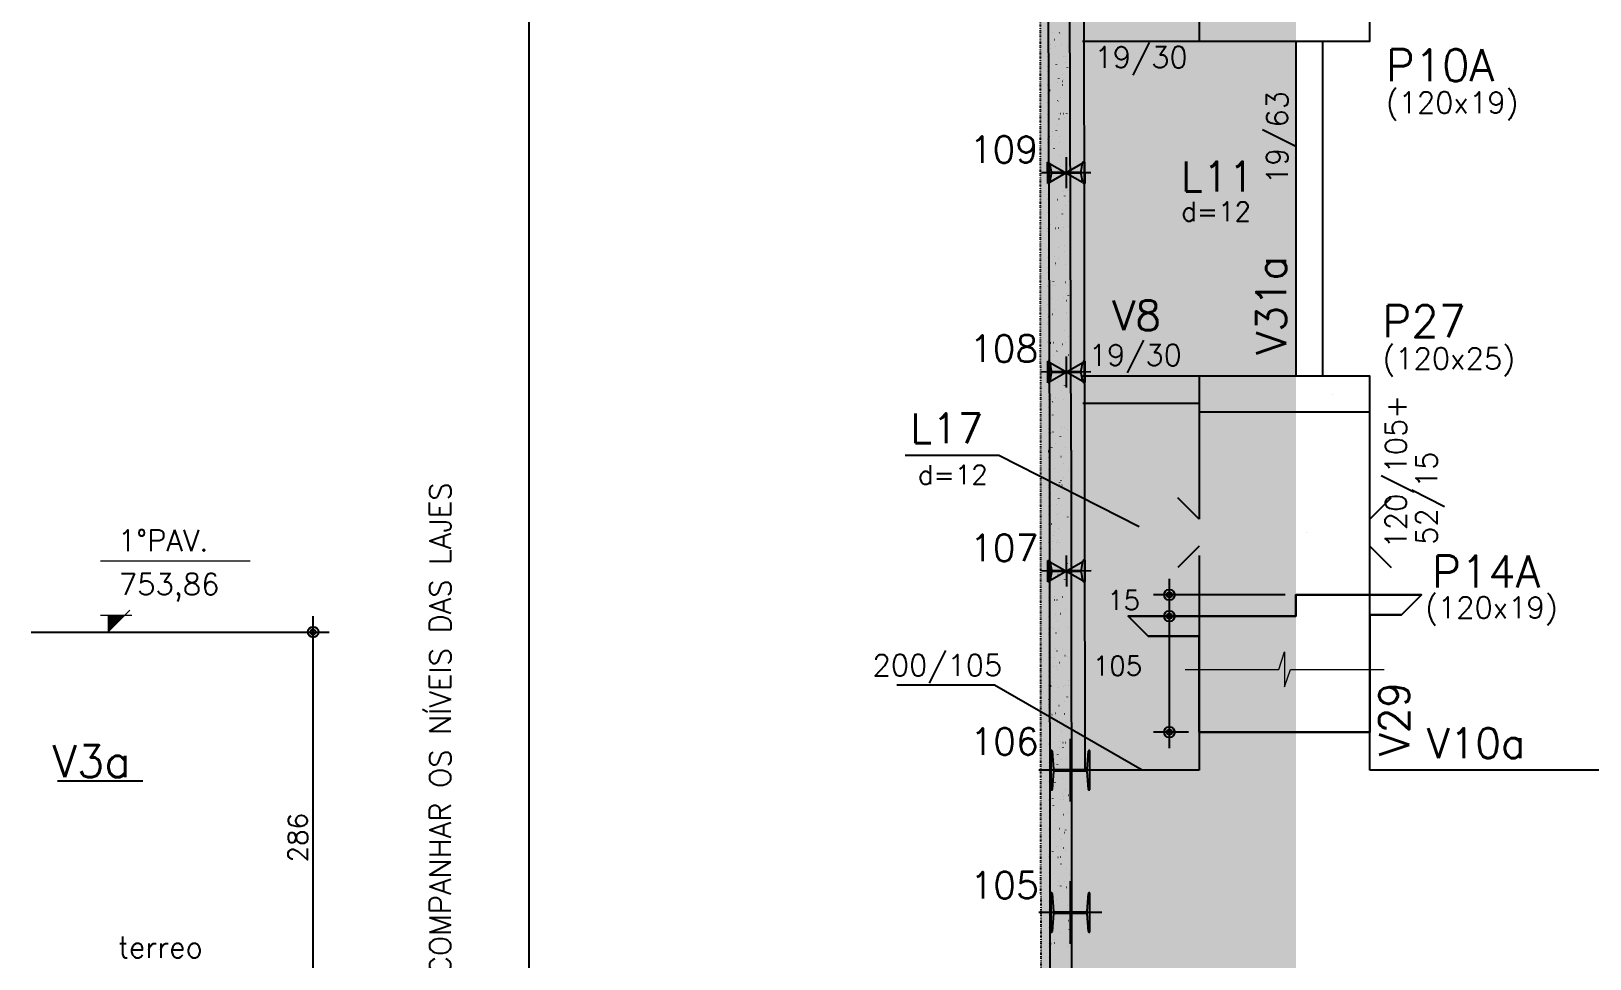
# Model space of a CAD drawing. Extents: x -40810 to 33675, y -2018 to 21213.
# Drawn here: x 13929 to 15026, y 2684 to 3336 of the extents above; entities that cross this region are included whole.
import ezdxf

# ---------------------------------------------------------------- set-up
doc = ezdxf.new("R2010")
doc.units = 0
doc.linetypes.add('ESTILO_TQS_0003', pattern=[1.5, 0.5, -0.4, 0.1, -0.5])
doc.layers.get('0').update_dxf_attribs({"color": 1, "lineweight": 9})
for name, color, linetype in [('1', 5, 'Continuous'), ('10', 7, 'Continuous'), ('11', 22, 'Continuous'), ('12', 3, 'Continuous'), ('13', 7, 'Continuous'), ('133', 176, 'Continuous'), ('18', 9, 'Continuous'), ('19', 5, 'Continuous'), ('24', 5, 'ESTILO_TQS_0003'), ('242', 3, 'Continuous'), ('26', 1, 'Continuous'), ('27', 10, 'Continuous'), ('3', 2, 'Continuous'), ('30', 15, 'Continuous'), ('4', 2, 'Continuous'), ('49', 20, 'Continuous'), ('51', 6, 'Continuous'), ('52', 21, 'Continuous'), ('6', 6, 'Continuous'), ('8', 5, 'Continuous'), ('9', 3, 'Continuous')]:
    doc.layers.add(name, color=color, linetype=linetype)
doc.styles.get("Standard").update_dxf_attribs({"font": 'romans.shx', "width": 0.8})

# ---------------------------------------------------------------- blocks, each defined once
blk = doc.blocks.new('_H9EFD498501-010')
for p, q in [((191.933988, 3798.90777), (191.943777, 3798.982128)), ((193.054194, 3793.670361), (193.099852, 3793.729862)), ((196.798077, 3798.549484), (196.843734, 3798.608985)), ((188.26198, 3787.812031), (188.26198, 3787.812031)), ((188.26198, 3787.812031), (188.26198, 3787.812031)), ((188.26198, 3787.812031), (188.26198, 3787.812031)), ((188.262607, 3787.425843), (188.262607, 3787.425843)), ((188.262607, 3787.425843), (188.262607, 3787.425843)), ((190.445989, 3787.605299), (190.455779, 3787.679657)), ((190.657196, 3790.546532), (190.702853, 3790.606034)), ((194.15219, 3789.117859), (194.225412, 3789.134092)), ((197.8133, 3789.929507), (197.886522, 3789.94574)), ((202.486587, 3789.023317), (202.496376, 3789.097675)), ((188.27213, 3781.559202), (188.27213, 3781.559202)), ((188.27213, 3781.559202), (188.27213, 3781.559202)), ((188.282897, 3774.92611), (188.282897, 3774.92611)), ((188.282897, 3774.92611), (188.282897, 3774.92611)), ((188.288912, 3771.220671), (188.288912, 3771.220671)), ((188.288912, 3771.220671), (188.288912, 3771.220671)), ((188.855201, 3775.522064), (188.864991, 3775.596423)), ((189.096729, 3781.595204), (189.171657, 3781.598476)), ((194.508076, 3776.306199), (194.581298, 3776.322432)), ((199.212092, 3782.036851), (199.287021, 3782.040122)), ((200.998588, 3777.720845), (201.008377, 3777.795204)), ((201.085307, 3782.118637), (201.160236, 3782.121909)), ((202.379109, 3774.197136), (202.424766, 3774.256637)), ((188.303814, 3762.04019), (188.303814, 3762.04019)), ((188.303814, 3762.04019), (188.303814, 3762.04019)), ((188.303814, 3762.04019), (188.303814, 3762.04019)), ((188.304762, 3761.456492), (188.304762, 3761.456492)), ((189.797491, 3761.521666), (189.87242, 3761.524937)), ((195.230074, 3763.575705), (195.303296, 3763.591938)), ((196.238228, 3766.194184), (196.283885, 3766.253686)), ((198.635226, 3769.318013), (198.680883, 3769.377514)), ((198.639068, 3761.907697), (198.713996, 3761.910969)), ((198.891184, 3764.387353), (198.964406, 3764.403586)), ((199.4078, 3765.637611), (199.417589, 3765.711969)), ((188.313835, 3755.866914), (188.313835, 3755.866914)), ((189.983204, 3758.042478), (190.028861, 3758.10198)), ((195.58596, 3750.764045), (195.659182, 3750.780278)), ((197.743591, 3752.996689), (197.753381, 3753.071047)), ((188.324731, 3749.154269), (188.324731, 3749.154269)), ((188.324731, 3749.154269), (188.324731, 3749.154269)), ((188.337393, 3741.353782), (188.337393, 3741.353782)), ((188.337393, 3741.353782), (188.337393, 3741.353782)), ((188.337393, 3741.353782), (188.337393, 3741.353782)), ((196.255592, 3741.694218), (196.265382, 3741.768576)), ((197.466615, 3741.752372), (197.541543, 3741.755644)), ((199.33983, 3741.834159), (199.414759, 3741.83743)), ((199.969068, 3738.845199), (200.04229, 3738.861432)), ((201.819259, 3741.841836), (201.864916, 3741.901338)), ((188.345648, 3736.268349), (188.345648, 3736.268349)), ((188.345648, 3736.268349), (188.345648, 3736.268349)), ((188.345648, 3736.268349), (188.345648, 3736.268349)), ((191.820353, 3728.811007), (191.86601, 3728.870509)), ((194.664804, 3729.610983), (194.674594, 3729.685342)), ((195.564235, 3733.690131), (195.609892, 3733.749632)), ((196.307958, 3738.03355), (196.38118, 3738.049783)), ((188.365062, 3724.307986), (188.365062, 3724.307986)), ((188.365062, 3724.307986), (188.365062, 3724.307986)), ((188.366565, 3723.382428), (188.366565, 3723.382428)), ((188.366565, 3723.382428), (188.366565, 3723.382428)), ((188.370024, 3721.251072), (188.370024, 3721.251072)), ((188.370024, 3721.251072), (188.370024, 3721.251072)), ((189.423354, 3725.687179), (189.469012, 3725.74668)), ((193.000596, 3716.970061), (193.010385, 3717.04442)), ((196.663844, 3725.221891), (196.737067, 3725.238124)), ((196.893591, 3721.623219), (196.968519, 3721.62649)), ((188.387482, 3710.496508), (188.387482, 3710.496508)), ((188.387482, 3710.496508), (188.387482, 3710.496508)), ((188.387482, 3710.496508), (188.387482, 3710.496508)), ((191.512597, 3705.66759), (191.522386, 3705.741948)), ((197.385842, 3712.491396), (197.459064, 3712.507629)), ((201.046952, 3713.303045), (201.120174, 3713.319278)), ((201.145267, 3709.337783), (201.190924, 3709.397284)), ((188.402656, 3701.148362), (188.402656, 3701.148362)), ((188.402656, 3701.148362), (188.402656, 3701.148362)), ((188.402656, 3701.148362), (188.402656, 3701.148362)), ((188.408398, 3697.610587), (188.408398, 3697.610587)), ((188.408398, 3697.610587), (188.408398, 3697.610587)), ((195.004386, 3701.334831), (195.050043, 3701.394332)), ((195.721138, 3701.467894), (195.796066, 3701.471165)), ((197.401384, 3704.458659), (197.447041, 3704.518161)), ((197.594353, 3701.54968), (197.669282, 3701.552952)), ((197.741729, 3699.679737), (197.814951, 3699.69597)), ((202.065196, 3695.783136), (202.074985, 3695.857495)), ((188.41629, 3692.749057), (188.41629, 3692.749057)), ((188.429315, 3684.724667), (188.429315, 3684.724667)), ((188.429315, 3684.724667), (188.429315, 3684.724667)), ((188.429315, 3684.724667), (188.429315, 3684.724667)), ((188.749362, 3693.183125), (188.795019, 3693.242627)), ((189.921809, 3693.584356), (189.931598, 3693.658714)), ((198.463726, 3686.949242), (198.536948, 3686.965475)), ((200.474408, 3683.699902), (200.484197, 3683.774261)), ((202.124836, 3687.760891), (202.198058, 3687.777123)), ((188.433287, 3682.277908), (188.433287, 3682.277908)), ((188.433287, 3682.277908), (188.433287, 3682.277908)), ((188.435287, 3681.045652), (188.435287, 3681.045652)), ((188.435287, 3681.045652), (188.435287, 3681.045652)), ((195.148114, 3681.33874), (195.223042, 3681.342012)), ((198.819613, 3674.137582), (198.892835, 3674.153815)), ((200.585417, 3676.982483), (200.631074, 3677.041984)), ((202.982415, 3680.106312), (203.028072, 3680.165813)), ((188.450232, 3671.838746), (188.450232, 3671.838746)), ((188.450232, 3671.838746), (188.450232, 3671.838746)), ((190.586511, 3663.951654), (190.632168, 3664.011156)), ((194.330393, 3668.830777), (194.37605, 3668.890279)), ((198.810199, 3671.05898), (198.819988, 3671.133339)), ((203.20272, 3662.218736), (203.25298, 3662.229879)), ((188.467517, 3661.190128), (188.467517, 3661.190128)), ((188.467517, 3661.190128), (188.467517, 3661.190128)), ((188.467517, 3661.190128), (188.467517, 3661.190128)), ((188.467919, 3660.942942), (188.467919, 3660.942942)), ((188.467919, 3660.942942), (188.467919, 3660.942942)), ((188.467919, 3660.942942), (188.467919, 3660.942942)), ((188.471149, 3658.952826), (188.471149, 3658.952826)), ((188.471149, 3658.952826), (188.471149, 3658.952826)), ((188.471149, 3658.952826), (188.471149, 3658.952826)), ((193.975661, 3661.183415), (194.050589, 3661.186687)), ((195.848876, 3661.265202), (195.923805, 3661.268473)), ((197.3222, 3659.756509), (197.33199, 3659.830867)), ((199.54161, 3661.407088), (199.614832, 3661.423321)), ((188.492066, 3646.066905), (188.492066, 3646.066905)), ((188.492066, 3646.066905), (188.492066, 3646.066905)), ((188.50055, 3640.840232), (188.50055, 3640.840232)), ((188.50055, 3640.840232), (188.50055, 3640.840232)), ((193.402637, 3641.054262), (193.477565, 3641.057533)), ((195.731412, 3647.673275), (195.741202, 3647.747633)), ((196.167542, 3639.599306), (196.213199, 3639.658808)), ((199.897497, 3648.595428), (199.970719, 3648.611661)), ((199.911425, 3644.478429), (199.957082, 3644.537931)), ((188.512983, 3633.180984), (188.512983, 3633.180984)), ((188.512983, 3633.180984), (188.512983, 3633.180984)), ((188.512983, 3633.180984), (188.512983, 3633.180984)), ((188.518745, 3629.6312), (188.518745, 3629.6312)), ((188.518745, 3629.6312), (188.518745, 3629.6312)), ((193.770544, 3636.475477), (193.816201, 3636.534979)), ((194.067203, 3635.032353), (194.076993, 3635.106711)), ((200.619494, 3635.864934), (200.692717, 3635.881167)), ((188.533181, 3620.737522), (188.533181, 3620.737522)), ((188.533181, 3620.737522), (188.533181, 3620.737522)), ((188.533181, 3620.737522), (188.533181, 3620.737522)), ((188.5339, 3620.295064), (188.5339, 3620.295064)), ((188.5339, 3620.295064), (188.5339, 3620.295064)), ((192.230184, 3620.898937), (192.305112, 3620.902208)), ((192.579205, 3623.729881), (192.588994, 3623.80424)), ((194.103399, 3620.980723), (194.178328, 3620.983994)), ((200.975381, 3623.053274), (201.048603, 3623.069507)), ((202.944976, 3621.366755), (203.019905, 3621.370026)), ((188.554816, 3607.409143), (188.554816, 3607.409143)), ((188.554816, 3607.409143), (188.554816, 3607.409143)), ((188.554816, 3607.409143), (188.554816, 3607.409143)), ((190.988417, 3611.646647), (190.998206, 3611.721005)), ((199.351575, 3612.123129), (199.397232, 3612.182631)), ((201.697379, 3610.322779), (201.770601, 3610.339012)), ((201.748573, 3615.246958), (201.79423, 3615.30646)), ((203.131804, 3613.845428), (203.141593, 3613.919786)), ((188.565813, 3600.634812), (188.565813, 3600.634812)), ((188.565813, 3600.634812), (188.565813, 3600.634812)), ((188.569972, 3598.072271), (188.569972, 3598.072271)), ((188.569972, 3598.072271), (188.569972, 3598.072271)), ((188.569972, 3598.072271), (188.569972, 3598.072271)), ((189.324208, 3599.005725), (189.333997, 3599.080083)), ((189.352669, 3599.092301), (189.398326, 3599.151802)), ((191.65716, 3600.769783), (191.732088, 3600.773055)), ((193.096551, 3603.971424), (193.142209, 3604.030925)), ((201.541016, 3601.762194), (201.550805, 3601.836552)), ((201.772523, 3601.211429), (201.847452, 3601.214701)), ((202.053265, 3597.51112), (202.126487, 3597.527353)), ((188.575733, 3594.523223), (188.575733, 3594.523223)), ((188.577662, 3593.335144), (188.577662, 3593.335144)), ((188.873269, 3594.589185), (188.946491, 3594.605418)), ((199.876807, 3589.121272), (199.886596, 3589.19563)), ((188.59665, 3581.637302), (188.59665, 3581.637302)), ((188.59665, 3581.637302), (188.59665, 3581.637302)), ((188.59665, 3581.637302), (188.59665, 3581.637302)), ((188.598444, 3580.532102), (188.598444, 3580.532102)), ((188.598444, 3580.532102), (188.598444, 3580.532102)), ((188.598444, 3580.532102), (188.598444, 3580.532102)), ((190.484707, 3580.614458), (190.559635, 3580.61773)), ((192.357922, 3580.696244), (192.432851, 3580.699516)), ((194.9337, 3574.739953), (194.979357, 3574.799454)), ((198.388808, 3577.8188), (198.398598, 3577.893158)), ((198.677583, 3579.619076), (198.72324, 3579.678577)), ((201.199499, 3581.082276), (201.274428, 3581.085547)), ((202.775263, 3584.780625), (202.848485, 3584.796858)), ((188.617567, 3568.751382), (188.617567, 3568.751382)), ((188.6212, 3566.513342), (188.6212, 3566.513342)), ((188.6212, 3566.513342), (188.6212, 3566.513342)), ((189.951153, 3569.047031), (190.024375, 3569.063264)), ((192.536702, 3571.616124), (192.582359, 3571.675626)), ((196.79802, 3565.735566), (196.80781, 3565.809924)), ((203.131149, 3571.968966), (203.204372, 3571.985199)), ((188.631075, 3560.429392), (188.631075, 3560.429392)), ((188.631075, 3560.429392), (188.631075, 3560.429392)), ((188.638484, 3555.865461), (188.638484, 3555.865461)), ((188.638484, 3555.865461), (188.638484, 3555.865461)), ((188.638484, 3555.865461), (188.638484, 3555.865461)), ((189.911683, 3560.485305), (189.986611, 3560.488576)), ((195.133811, 3553.094644), (195.143601, 3553.169002)), ((200.027046, 3560.926951), (200.101975, 3560.930222)), ((201.900261, 3561.008737), (201.97519, 3561.012009)), ((188.659401, 3542.979541), (188.659401, 3542.979541)), ((191.029037, 3543.504877), (191.10226, 3543.52111)), ((193.645813, 3541.792172), (193.655602, 3541.866531)), ((198.117733, 3547.263776), (198.16339, 3547.323278)), ((200.514731, 3550.387605), (200.560388, 3550.447106)), ((188.663707, 3540.326682), (188.663707, 3540.326682)), ((188.663707, 3540.326682), (188.663707, 3540.326682)), ((188.663707, 3540.326682), (188.663707, 3540.326682)), ((188.672427, 3534.954414), (188.672427, 3534.954414)), ((188.680318, 3530.09362), (188.680318, 3530.09362)), ((188.680318, 3530.09362), (188.680318, 3530.09362)), ((188.680318, 3530.09362), (188.680318, 3530.09362)), ((188.73923, 3540.32998), (188.814158, 3540.333251)), ((190.612445, 3540.411766), (190.687374, 3540.415037)), ((191.862709, 3539.11207), (191.908367, 3539.171572)), ((199.454022, 3540.797798), (199.528951, 3540.801069)), ((188.696338, 3520.223972), (188.696338, 3520.223972)), ((188.696338, 3520.223972), (188.696338, 3520.223972)), ((188.696338, 3520.223972), (188.696338, 3520.223972)), ((192.055025, 3529.708938), (192.064814, 3529.783297)), ((198.281569, 3520.642472), (198.356498, 3520.645744)), ((200.154784, 3520.724259), (200.229713, 3520.72753)), ((202.607624, 3519.824485), (202.617413, 3519.898843)), ((188.701234, 3517.2077), (188.701234, 3517.2077)), ((190.390816, 3517.068016), (190.400605, 3517.142375)), ((192.106922, 3517.962722), (192.180144, 3517.978955)), ((193.699858, 3509.880599), (193.745515, 3509.940101)), ((197.443741, 3514.759723), (197.489398, 3514.819224)), ((188.722037, 3504.392381), (188.722037, 3504.392381)), ((188.722037, 3504.392381), (188.722037, 3504.392381)), ((188.722037, 3504.392381), (188.722037, 3504.392381)), ((188.722151, 3504.321779), (188.722151, 3504.321779)), ((188.722151, 3504.321779), (188.722151, 3504.321779)), ((188.723655, 3503.395485), (188.723655, 3503.395485)), ((188.723655, 3503.395485), (188.723655, 3503.395485)), ((188.72897, 3500.121262), (188.72897, 3500.121262)), ((188.801698, 3504.339414), (188.87492, 3504.355647)), ((188.866968, 3500.127287), (188.941897, 3500.130559)), ((188.902817, 3505.765545), (188.912607, 3505.839903)), ((191.30286, 3506.756771), (191.348517, 3506.816272)), ((197.708545, 3500.513319), (197.783473, 3500.51659)), ((200.943415, 3507.183563), (200.953204, 3507.257921)), ((188.743068, 3491.435859), (188.743068, 3491.435859)), ((188.743068, 3491.435859), (188.743068, 3491.435859)), ((188.743068, 3491.435859), (188.743068, 3491.435859)), ((189.523696, 3491.60892), (189.596918, 3491.625153)), ((193.184806, 3492.420568), (193.258028, 3492.436801)), ((199.455416, 3495.881091), (199.465206, 3495.95545)), ((203.024772, 3490.407375), (203.070429, 3490.466876)), ((188.761601, 3480.018552), (188.761601, 3480.018552)), ((188.761601, 3480.018552), (188.761601, 3480.018552)), ((188.761601, 3480.018552), (188.761601, 3480.018552)), ((188.763985, 3478.549938), (188.763985, 3478.549938)), ((188.763985, 3478.549938), (188.763985, 3478.549938)), ((189.879582, 3478.79726), (189.952804, 3478.813493)), ((196.536092, 3480.357994), (196.61102, 3480.361265)), ((196.883891, 3482.404423), (196.929548, 3482.463924)), ((197.864628, 3483.797857), (197.874418, 3483.872215)), ((198.409307, 3480.43978), (198.484236, 3480.443052)), ((199.280889, 3485.528252), (199.326546, 3485.587753)), ((188.774882, 3471.836557), (188.774882, 3471.836557)), ((188.784902, 3465.664018), (188.784902, 3465.664018)), ((188.784902, 3465.664018), (188.784902, 3465.664018)), ((188.784902, 3465.664018), (188.784902, 3465.664018)), ((190.60158, 3466.066765), (190.674802, 3466.082998)), ((190.628868, 3474.252717), (190.674525, 3474.312219)), ((194.26269, 3466.878414), (194.335912, 3466.894647)), ((196.200419, 3471.156935), (196.210209, 3471.231294)), ((188.794232, 3459.915842), (188.794232, 3459.915842)), ((188.794232, 3459.915842), (188.794232, 3459.915842)), ((190.957466, 3453.255106), (191.030689, 3453.271339)), ((194.712421, 3459.854464), (194.72221, 3459.928822)), ((195.963068, 3460.22884), (196.037996, 3460.232112)), ((202.464923, 3458.052075), (202.51058, 3458.111576)), ((188.805819, 3452.778097), (188.805819, 3452.778097)), ((188.805819, 3452.778097), (188.805819, 3452.778097)), ((192.466016, 3445.021246), (192.511673, 3445.080748)), ((193.121633, 3447.771229), (193.131422, 3447.845588)), ((196.209899, 3449.900369), (196.255556, 3449.959871)), ((188.82611, 3440.277628), (188.82611, 3440.277628)), ((188.82611, 3440.277628), (188.82611, 3440.277628)), ((188.826736, 3439.892177), (188.826736, 3439.892177)), ((188.826736, 3439.892177), (188.826736, 3439.892177)), ((188.826736, 3439.892177), (188.826736, 3439.892177)), ((188.826864, 3439.813132), (188.826864, 3439.813132)), ((188.826864, 3439.813132), (188.826864, 3439.813132)), ((188.826864, 3439.813132), (188.826864, 3439.813132)), ((190.069018, 3441.897417), (190.114675, 3441.956919)), ((191.457424, 3435.130308), (191.467213, 3435.204666)), ((191.679464, 3440.524611), (191.752686, 3440.540844)), ((194.790615, 3440.073515), (194.865543, 3440.076787)), ((195.340574, 3441.33626), (195.413796, 3441.352493)), ((196.66383, 3440.155302), (196.738759, 3440.158573)), ((188.847652, 3427.006256), (188.847652, 3427.006256)), ((188.847652, 3427.006256), (188.847652, 3427.006256)), ((189.969425, 3423.827836), (189.979214, 3423.902194)), ((192.035351, 3427.712952), (192.108573, 3427.729185)), ((198.047047, 3420.668898), (198.092705, 3420.7284)), ((201.79093, 3425.548021), (201.836587, 3425.607523)), ((202.010022, 3425.245854), (202.019812, 3425.320212)), ((188.859495, 3419.710422), (188.859495, 3419.710422)), ((188.859495, 3419.710422), (188.859495, 3419.710422)), ((188.866412, 3415.449617), (188.866412, 3415.449617)), ((188.866412, 3415.449617), (188.866412, 3415.449617)), ((188.866412, 3415.449617), (188.866412, 3415.449617)), ((188.868569, 3414.120335), (188.868569, 3414.120335)), ((188.868569, 3414.120335), (188.868569, 3414.120335)), ((188.868569, 3414.120335), (188.868569, 3414.120335)), ((189.395026, 3409.393364), (189.440683, 3409.452865)), ((192.757348, 3414.982457), (192.83057, 3414.99869)), ((194.217591, 3419.944362), (194.292519, 3419.947633)), ((195.650049, 3417.545069), (195.695706, 3417.604571)), ((196.418458, 3415.794106), (196.49168, 3415.810338)), ((200.522024, 3413.943383), (200.531813, 3414.017741)), ((188.877337, 3408.718699), (188.877337, 3408.718699)), ((188.889486, 3401.234415), (188.889486, 3401.234415)), ((188.889486, 3401.234415), (188.889486, 3401.234415)), ((188.892127, 3399.607712), (188.892127, 3399.607712)), ((188.892127, 3399.607712), (188.892127, 3399.607712)), ((188.892127, 3399.607712), (188.892127, 3399.607712)), ((193.045138, 3399.789037), (193.120066, 3399.792308)), ((193.113235, 3402.170797), (193.186457, 3402.18703)), ((194.918353, 3399.870823), (194.993282, 3399.874095)), ((198.931236, 3401.860148), (198.941025, 3401.934507)), ((188.910403, 3388.348494), (188.910403, 3388.348494)), ((188.910403, 3388.348494), (188.910403, 3388.348494)), ((188.910403, 3388.348494), (188.910403, 3388.348494)), ((193.835232, 3389.440303), (193.908454, 3389.456536)), ((197.267027, 3389.219226), (197.276816, 3389.293585)), ((197.496342, 3390.251951), (197.569565, 3390.268184)), ((201.231081, 3393.192721), (201.276738, 3393.252223)), ((188.924758, 3379.505002), (188.924758, 3379.505002)), ((188.924758, 3379.505002), (188.924758, 3379.505002)), ((188.928565, 3377.159771), (188.928565, 3377.159771)), ((188.928565, 3377.159771), (188.928565, 3377.159771)), ((188.928565, 3377.159771), (188.928565, 3377.159771)), ((191.232174, 3380.161893), (191.277831, 3380.221394)), ((192.472114, 3379.659883), (192.547042, 3379.663155)), ((194.191119, 3376.628643), (194.264341, 3376.644876)), ((194.976057, 3385.041016), (195.021714, 3385.100517)), ((195.779028, 3377.916755), (195.788818, 3377.991113)), ((202.587477, 3380.10153), (202.662406, 3380.104801)), ((188.93132, 3375.462574), (188.93132, 3375.462574)), ((188.93132, 3375.462574), (188.93132, 3375.462574)), ((194.18824, 3365.833521), (194.19803, 3365.907879)), ((188.952237, 3362.576653), (188.952237, 3362.576653)), ((188.952237, 3362.576653), (188.952237, 3362.576653)), ((188.952237, 3362.576653), (188.952237, 3362.576653)), ((188.957389, 3359.402293), (188.957389, 3359.402293)), ((188.957389, 3359.402293), (188.957389, 3359.402293)), ((188.957389, 3359.402293), (188.957389, 3359.402293)), ((191.299661, 3359.504558), (191.374589, 3359.50783)), ((193.172876, 3359.586345), (193.247805, 3359.589616)), ((194.913116, 3363.898149), (194.986339, 3363.914382)), ((196.813205, 3355.809545), (196.858863, 3355.869046)), ((198.574226, 3364.709797), (198.647449, 3364.72603)), ((200.557088, 3360.688668), (200.602745, 3360.748169)), ((202.014453, 3359.972376), (202.089382, 3359.975648)), ((188.973154, 3349.690733), (188.973154, 3349.690733)), ((188.973154, 3349.690733), (188.973154, 3349.690733)), ((188.979792, 3345.600842), (188.979792, 3345.600842)), ((188.979792, 3345.600842), (188.979792, 3345.600842)), ((192.524031, 3353.192599), (192.533821, 3353.266957)), ((194.416207, 3352.685716), (194.461864, 3352.745218)), ((195.269003, 3351.086489), (195.342225, 3351.102722)), ((188.990021, 3339.299583), (188.990021, 3339.299583)), ((188.990021, 3339.299583), (188.990021, 3339.299583)), ((188.99407, 3336.804812), (188.99407, 3336.804812)), ((188.99407, 3336.804812), (188.99407, 3336.804812)), ((188.99407, 3336.804812), (188.99407, 3336.804812)), ((190.726637, 3339.375405), (190.801565, 3339.378676)), ((191.036033, 3341.890127), (191.045822, 3341.964486)), ((195.991001, 3338.355994), (196.064223, 3338.372227)), ((199.652111, 3339.167643), (199.725333, 3339.183876)), ((200.842, 3339.817051), (200.916929, 3339.820323)), ((202.715215, 3339.898837), (202.790144, 3339.902109)), ((203.07663, 3343.308145), (203.08642, 3343.382504)), ((189.010786, 3326.506853), (189.010786, 3326.506853)), ((189.010786, 3326.506853), (189.010786, 3326.506853)), ((189.014987, 3323.918892), (189.014987, 3323.918892)), ((189.014987, 3323.918892), (189.014987, 3323.918892)), ((189.445245, 3329.806893), (189.455034, 3329.881251)), ((196.346887, 3325.544335), (196.420109, 3325.560568)), ((199.997239, 3328.333368), (200.042896, 3328.39287)), ((201.588632, 3332.005674), (201.598421, 3332.080032)), ((202.394237, 3331.457197), (202.439894, 3331.516698)), ((189.022652, 3319.196873), (189.022652, 3319.196873)), ((189.022652, 3319.196873), (189.022652, 3319.196873)), ((189.022652, 3319.196873), (189.022652, 3319.196873)), ((189.03102, 3314.041914), (189.03102, 3314.041914)), ((189.03102, 3314.041914), (189.03102, 3314.041914)), ((189.03102, 3314.041914), (189.03102, 3314.041914)), ((189.035904, 3311.032971), (189.035904, 3311.032971)), ((189.035904, 3311.032971), (189.035904, 3311.032971)), ((189.035904, 3311.032971), (189.035904, 3311.032971)), ((189.554184, 3319.22008), (189.629112, 3319.223351)), ((189.998332, 3315.302539), (190.043989, 3315.362041)), ((191.427399, 3319.301866), (191.502328, 3319.305138)), ((193.742215, 3320.181663), (193.787872, 3320.241164)), ((197.068885, 3312.81384), (197.142107, 3312.830073)), ((199.997844, 3319.92244), (200.007633, 3319.996798)), ((200.268976, 3319.687898), (200.343905, 3319.691169)), ((200.729995, 3313.625489), (200.803217, 3313.641722)), ((197.424771, 3300.002181), (197.497994, 3300.018414)), ((198.333635, 3307.281518), (198.343424, 3307.355876)), ((189.055284, 3299.094163), (189.056088, 3299.094198)), ((189.055284, 3299.094163), (189.055284, 3299.094163)), ((189.055284, 3299.094163), (189.055284, 3299.094163)), ((189.056821, 3298.147051), (189.056821, 3298.147051)), ((189.056821, 3298.147051), (189.056821, 3298.147051)), ((195.579364, 3290.950191), (195.625021, 3291.009693)), ((196.845636, 3295.979046), (196.855426, 3296.053405)), ((199.096523, 3299.532573), (199.171452, 3299.535844)), ((199.323246, 3295.829315), (199.368903, 3295.888816)), ((200.969738, 3299.614359), (201.044667, 3299.61763)), ((189.077738, 3285.26113), (189.077738, 3285.26113)), ((189.077738, 3285.26113), (189.077738, 3285.26113)), ((189.077738, 3285.26113), (189.077738, 3285.26113)), ((189.082247, 3282.482985), (189.082247, 3282.482985)), ((189.082247, 3282.482985), (189.082247, 3282.482985)), ((189.087915, 3278.991453), (189.087915, 3278.991453)), ((189.681922, 3279.017388), (189.756851, 3279.020659)), ((193.182365, 3287.826363), (193.228023, 3287.885864)), ((195.254848, 3283.895812), (195.264638, 3283.97017)), ((198.146769, 3287.271686), (198.219991, 3287.287919)), ((198.523499, 3279.403419), (198.598427, 3279.406691)), ((201.807879, 3288.083334), (201.881101, 3288.099567)), ((189.098655, 3272.37521), (189.098655, 3272.37521)), ((189.098655, 3272.37521), (189.098655, 3272.37521)), ((193.590639, 3271.25489), (193.600429, 3271.329248)), ((198.502655, 3274.460026), (198.575878, 3274.476259)), ((189.119572, 3259.489289), (189.119572, 3259.489289)), ((189.119572, 3259.489289), (189.119572, 3259.489289)), ((189.119572, 3259.489289), (189.119572, 3259.489289)), ((189.120546, 3258.888743), (189.120546, 3258.888743)), ((189.120546, 3258.888743), (189.120546, 3258.888743)), ((189.120546, 3258.888743), (189.120546, 3258.888743)), ((192.102641, 3259.952419), (192.11243, 3260.026777)), ((197.351046, 3259.248094), (197.425975, 3259.251366)), ((198.763397, 3263.474015), (198.809054, 3263.533516)), ((199.224261, 3259.32988), (199.29919, 3259.333152)), ((199.224653, 3261.729532), (199.297875, 3261.745765)), ((201.160395, 3266.597844), (201.206052, 3266.657345)), ((202.885763, 3262.54118), (202.958985, 3262.557413)), ((189.133475, 3250.924056), (189.133475, 3250.924056)), ((189.140488, 3246.603369), (189.140488, 3246.603369)), ((189.140488, 3246.603369), (189.140488, 3246.603369)), ((190.511853, 3247.869184), (190.521642, 3247.943543)), ((192.508373, 3255.322309), (192.55403, 3255.381811)), ((199.58054, 3248.917872), (199.653762, 3248.934105)), ((202.65524, 3250.067965), (202.665029, 3250.142324)), ((189.153178, 3238.786033), (189.153178, 3238.786033)), ((189.153178, 3238.786033), (189.153178, 3238.786033)), ((189.155161, 3237.56409), (189.155161, 3237.56409)), ((189.155161, 3237.56409), (189.155161, 3237.56409)), ((196.778022, 3239.118941), (196.85295, 3239.122212)), ((200.302537, 3236.187377), (200.375759, 3236.20361)), ((201.064452, 3237.984731), (201.074241, 3238.059089)), ((189.161405, 3233.717448), (189.161405, 3233.717448)), ((189.161405, 3233.717448), (189.161405, 3233.717448)), ((189.161405, 3233.717448), (189.161405, 3233.717448)), ((194.345522, 3226.090838), (194.391179, 3226.15034)), ((198.089404, 3230.969961), (198.135062, 3231.029463)), ((199.400243, 3225.343809), (199.410032, 3225.418167)), ((200.658424, 3223.375718), (200.731646, 3223.391951)), ((189.182322, 3220.831527), (189.182322, 3220.831527)), ((189.182322, 3220.831527), (189.182322, 3220.831527)), ((189.184702, 3219.365128), (189.184702, 3219.365128)), ((189.184702, 3219.365128), (189.184702, 3219.365128)), ((189.185809, 3218.683323), (189.185809, 3218.683323)), ((189.185809, 3218.683323), (189.185809, 3218.683323)), ((189.185809, 3218.683323), (189.185809, 3218.683323)), ((191.948523, 3222.967009), (191.994181, 3223.026511)), ((195.605569, 3218.963616), (195.680497, 3218.966887)), ((197.478784, 3219.045402), (197.553713, 3219.048673)), ((197.912244, 3214.041338), (197.922034, 3214.115696)), ((189.203239, 3207.945607), (189.203239, 3207.945607)), ((189.203239, 3207.945607), (189.203239, 3207.945607)), ((189.203239, 3207.945607), (189.203239, 3207.945607)), ((196.321456, 3201.958103), (196.331246, 3202.032462)), ((199.926553, 3201.73849), (199.97221, 3201.797992)), ((201.380421, 3210.645223), (201.453644, 3210.661456)), ((203.670436, 3206.617613), (203.716093, 3206.677115)), ((189.218441, 3198.580613), (189.218441, 3198.580613)), ((189.218441, 3198.580613), (189.218441, 3198.580613)), ((189.224156, 3195.059686), (189.224156, 3195.059686)), ((189.224156, 3195.059686), (189.224156, 3195.059686)), ((191.274531, 3190.462956), (191.320188, 3190.522457)), ((195.032545, 3198.834462), (195.107473, 3198.837734)), ((197.529555, 3198.614661), (197.575212, 3198.674163)), ((201.736308, 3197.833564), (201.80953, 3197.849797)), ((189.23593, 3187.806199), (189.23593, 3187.806199)), ((189.245073, 3182.173766), (189.245073, 3182.173766)), ((189.245073, 3182.173766), (189.245073, 3182.173766)), ((189.245073, 3182.173766), (189.245073, 3182.173766)), ((194.657247, 3189.317181), (194.667037, 3189.39154)), ((202.458306, 3185.103069), (202.531528, 3185.119302)), ((189.251072, 3178.477903), (189.251072, 3178.477903)), ((189.251072, 3178.477903), (189.251072, 3178.477903)), ((189.251072, 3178.477903), (189.251072, 3178.477903)), ((189.26599, 3169.287845), (189.26599, 3169.287845)), ((189.634196, 3169.369475), (189.707418, 3169.385708)), ((193.169249, 3178.01471), (193.179038, 3178.089068)), ((193.860092, 3178.679137), (193.93502, 3178.682408)), ((195.733307, 3178.760923), (195.808236, 3178.764195)), ((202.814192, 3172.29141), (202.887414, 3172.307643)), ((203.110586, 3174.262313), (203.156243, 3174.321815)), ((189.283703, 3158.375193), (189.283703, 3158.375193)), ((189.283703, 3158.375193), (189.283703, 3158.375193)), ((190.714682, 3158.107656), (190.760339, 3158.167158)), ((191.578461, 3165.931476), (191.58825, 3166.005834)), ((193.11168, 3161.231485), (193.157337, 3161.290986)), ((193.287068, 3158.549984), (193.361996, 3158.553255)), ((196.855562, 3166.110608), (196.90122, 3166.170109)), ((203.402431, 3158.99163), (203.47736, 3158.994901)), ((203.53619, 3159.560915), (203.609412, 3159.577148)), ((203.721847, 3168.130257), (203.731637, 3168.204615)), ((189.286906, 3156.401925), (189.286906, 3156.401925)), ((189.286906, 3156.401925), (189.286906, 3156.401925)), ((189.286906, 3156.401925), (189.286906, 3156.401925)), ((189.287157, 3156.24727), (189.287157, 3156.24727)), ((189.287157, 3156.24727), (189.287157, 3156.24727)), ((189.299536, 3148.621326), (189.299536, 3148.621326)), ((189.914252, 3153.290554), (189.924041, 3153.364912)), ((202.13106, 3156.047022), (202.140849, 3156.121381))]:
    blk.add_line(p, q)

msp = doc.modelspace()

# ---------------------------------------------------------------- linework, layer by layer
for p, q in [((13978.212, 2963.346), (14083.323, 2963.346)), ((13983.212, 2913.346), (13998.651, 2928.785)), ((13978.212, 2925.346), (14000.212, 2925.346))]:
    msp.add_line(p, q)
msp.add_lwpolyline([(14740.927, 2887.143), (14806.831, 2887.143), (14810.927, 2899.432), (14810.927, 2874.854), (14815.024, 2887.143), (14880.927, 2887.143)])
at = {"layer": '1'}
for p, q in [((14670.7, 2816.191), (14668.94, 4048.327)), ((14750.927, 2816.191), (14670.7, 2816.191))]:
    msp.add_line(p, q, dxfattribs=at)
for points in [[(14668.765, 3328.691), (14750.927, 3328.691)], [(14818.927, 3328.691), (14818.927, 3093.191)], [(14837.927, 3093.191), (14837.927, 3328.691)], [(14750.927, 3093.191), (14669.128, 3093.191)], [(14669.149, 3074.191), (14750.927, 3074.191)], [(14750.927, 3068.191), (14750.927, 2992.691)], [(14870.927, 2976.691), (14870.927, 3068.191)], [(14870.927, 2816.191), (14870.927, 2976.691)], [(14750.927, 2967.191), (14750.927, 2816.191)], [(15384.927, 2816.191), (14870.927, 2816.191)]]:
    msp.add_lwpolyline(points, dxfattribs=at)
at = {"layer": '133'}
for points in [[(14672.427, -31.083), (14818.927, 4079.277), (14637.963, 4079.277)], [(14672.427, -31.083), (14637.963, 4079.277), (14642.366, -43.493)], [(14672.427, -31.083), (14818.927, -79.39), (14818.927, 4079.277)]]:
    msp.add_solid(points, dxfattribs=at)
at = {"layer": '18'}
for p, q in [((14818.927, 2924.537), (14818.927, 2939.537)), ((14818.927, 2939.537), (14907.239, 2939.537)), ((14700.938, 2924.537), (14818.927, 2924.537)), ((14893.239, 2925.537), (14870.927, 2925.537)), ((14870.927, 2925.537), (14870.927, 2842.958)), ((14750.927, 2910.537), (14714.938, 2910.537)), ((14750.927, 2842.958), (14750.927, 2910.537)), ((14870.927, 2842.958), (14750.927, 2842.958))]:
    msp.add_line(p, q, dxfattribs=at)
at = {"layer": '24'}
msp.add_line((14641.369, -43.489), (14639.06, 3617.193), dxfattribs=at)
at = {"layer": '242'}
for p, q in [((14844.427, 3080.691), (14844.427, 3080.691)), ((14826.427, 2983.191), (14826.427, 2983.191))]:
    msp.add_line(p, q, dxfattribs=at)
at = {"layer": '26', "color": 3, "linetype": 'Continuous'}
for p, q in [((14279.465, 3624.441), (14279.465, 294.941)), ((14729.93, 2913.287), (14729.93, 2950.787)), ((14811.427, 2939.537), (14718.68, 2939.537)), ((14818.927, 2939.537), (14818.927, 2939.537)), ((14729.93, 2831.708), (14729.93, 2935.787)), ((14127.657, 2616.096), (14127.657, 2924.596)), ((14811.427, 2924.537), (14718.68, 2924.537)), ((14743.427, 2924.537), (14718.68, 2924.537)), ((14750.927, 2924.537), (14750.927, 2924.537)), ((14818.927, 2924.537), (14818.927, 2924.537)), ((13929.364, 2913.346), (14138.907, 2913.346)), ((14743.427, 2842.958), (14718.68, 2842.958)), ((14750.927, 2842.958), (14750.927, 2842.958))]:
    msp.add_line(p, q, dxfattribs=at)
at = {"layer": '26'}
for p, q in [((14609.939, 3037.53), (14544.169, 3037.53)), ((14708.593, 2987.284), (14609.939, 3037.53)), ((14606.868, 2875.957), (14538.239, 2875.957)), ((14710.814, 2816.191), (14606.868, 2875.957)), ((13947.964, 2808.766), (14007.872, 2808.766))]:
    msp.add_line(p, q, dxfattribs=at)
at = {"layer": '26', "color": 3, "linetype": 'Continuous'}
for centre, radius in [((14729.93, 2939.537), 3.746), ((14729.93, 2939.537), 1.867), ((14729.93, 2924.537), 3.746), ((14729.93, 2924.537), 3.746), ((14127.657, 2913.346), 3.746), ((14729.93, 2924.537), 1.867), ((14729.93, 2924.537), 1.867), ((14127.657, 2913.346), 1.867), ((14729.93, 2842.958), 3.746), ((14729.93, 2842.958), 1.867)]:
    msp.add_circle(centre, radius, dxfattribs=at)
at = {"layer": '27'}
msp.add_solid([(13983.212, 2913.346), (13995.212, 2925.346), (13983.212, 2925.346)], dxfattribs=at)
at = {"layer": '3'}
msp.add_lwpolyline([(14750.927, 3328.691), (14870.927, 3328.691), (14870.927, 3347.691), (14750.927, 3347.691), (14750.927, 3328.691)], dxfattribs=at)
at = {"layer": '30'}
msp.add_lwpolyline([(14893.239, 2925.537), (14907.239, 2939.537), (14818.927, 2939.537), (14818.927, 2924.537), (14700.938, 2924.537), (14714.938, 2910.537), (14750.927, 2910.537), (14750.927, 2842.958), (14870.927, 2842.958), (14870.927, 2925.537), (14893.239, 2925.537), (14893.239, 2925.537)], dxfattribs=at)
at = {"layer": '4'}
msp.add_lwpolyline([(14750.927, 3068.191), (14870.927, 3068.191), (14870.927, 3093.191), (14750.927, 3093.191), (14750.927, 3068.191)], dxfattribs=at)
at = {"layer": '49'}
for p, q in [((14645.844, 3041.124), (14642.963, 4079.277)), ((14660.844, 3041.165), (14658.005, 4064.277)), ((14647.365, -41.413), (14645.845, 3041.112)), ((14660.845, 3041.12), (14661.667, 1374.211))]:
    msp.add_line(p, q, dxfattribs=at)
at = {"layer": '51'}
for p, q in [((14657.251, 3247.158), (14657.349, 3225.341)), ((14674.649, 3236.328), (14639.952, 3236.172)), ((14644.267, 3243.691), (14645.021, 3243.694)), ((14644.334, 3228.691), (14644.267, 3243.691)), ((14645.631, 3243.214), (14646.724, 3237.078)), ((14646.731, 3235.326), (14645.695, 3229.18)), ((14645.698, 3242.841), (14668.902, 3229.658)), ((14645.758, 3229.554), (14668.843, 3242.945)), ((14647.333, 3236.598), (14667.262, 3236.688)), ((14667.266, 3235.901), (14647.338, 3235.811)), ((14667.869, 3237.174), (14668.906, 3243.319)), ((14668.969, 3229.285), (14667.877, 3235.421)), ((14669.512, 3243.805), (14670.266, 3243.808)), ((14670.266, 3243.808), (14670.334, 3228.808)), ((14645.088, 3228.695), (14644.334, 3228.691)), ((14670.334, 3228.808), (14669.58, 3228.805)), ((14644.355, 3103.691), (14645.109, 3103.694)), ((14644.422, 3088.691), (14644.355, 3103.691)), ((14645.72, 3103.214), (14646.812, 3097.079)), ((14645.786, 3102.841), (14668.991, 3089.658)), ((14645.846, 3089.554), (14668.931, 3102.945)), ((14657.339, 3107.159), (14657.438, 3085.341)), ((14667.957, 3097.174), (14668.994, 3103.319)), ((14669.601, 3103.805), (14670.355, 3103.808)), ((14670.355, 3103.808), (14670.422, 3088.808)), ((14674.737, 3096.328), (14640.04, 3096.172)), ((14646.82, 3095.326), (14645.783, 3089.18)), ((14647.422, 3096.598), (14667.351, 3096.688)), ((14667.354, 3095.901), (14647.426, 3095.811)), ((14669.057, 3089.285), (14667.965, 3095.421)), ((14645.176, 3088.695), (14644.422, 3088.691)), ((14670.422, 3088.808), (14669.668, 3088.805)), ((14644.443, 2963.691), (14645.197, 2963.695)), ((14644.511, 2948.691), (14644.443, 2963.691)), ((14645.808, 2963.214), (14646.9, 2957.079)), ((14645.875, 2962.841), (14669.079, 2949.658)), ((14645.934, 2949.554), (14669.019, 2962.945)), ((14657.428, 2967.159), (14657.526, 2945.341)), ((14668.046, 2957.174), (14669.082, 2963.319)), ((14669.689, 2963.805), (14670.443, 2963.808)), ((14670.443, 2963.808), (14670.51, 2948.808)), ((14674.825, 2956.328), (14640.128, 2956.172)), ((14646.908, 2955.326), (14645.871, 2949.18)), ((14647.51, 2956.598), (14667.439, 2956.688)), ((14667.443, 2955.901), (14647.515, 2955.811)), ((14669.146, 2949.285), (14668.053, 2955.421)), ((14645.265, 2948.695), (14644.511, 2948.691)), ((14670.51, 2948.808), (14669.756, 2948.805)), ((14647.154, 2829.965), (14646.462, 2829.965)), ((14646.462, 2829.965), (14646.462, 2802.418)), ((14648.688, 2816.977), (14647.712, 2829.522)), ((14660.217, 2838.266), (14660.217, 2794.116)), ((14672.723, 2829.522), (14671.747, 2816.977)), ((14673.972, 2829.965), (14673.281, 2829.965)), ((14673.972, 2802.418), (14673.972, 2829.965)), ((14682.292, 2816.191), (14638.142, 2816.191)), ((14682.292, 2816.191), (14638.142, 2816.191)), ((14647.712, 2802.861), (14648.688, 2815.369)), ((14649.245, 2815.812), (14671.188, 2815.812)), ((14671.188, 2816.534), (14649.246, 2816.534)), ((14671.747, 2815.369), (14672.723, 2802.861)), ((14646.462, 2802.418), (14647.154, 2802.418)), ((14673.281, 2802.418), (14673.972, 2802.418)), ((14647.154, 2729.965), (14646.462, 2729.965)), ((14646.462, 2729.965), (14646.462, 2702.418)), ((14660.217, 2738.266), (14660.217, 2694.116)), ((14673.972, 2729.965), (14673.281, 2729.965)), ((14673.972, 2702.418), (14673.972, 2729.965)), ((14648.688, 2716.977), (14647.712, 2729.522)), ((14672.723, 2729.522), (14671.747, 2716.977)), ((14682.292, 2716.191), (14638.142, 2716.191)), ((14682.292, 2716.191), (14638.142, 2716.191)), ((14647.712, 2702.861), (14648.688, 2715.369)), ((14649.245, 2715.812), (14671.188, 2715.812)), ((14671.188, 2716.534), (14649.246, 2716.534)), ((14671.747, 2715.369), (14672.723, 2702.861)), ((14646.462, 2702.418), (14647.154, 2702.418)), ((14673.281, 2702.418), (14673.972, 2702.418))]:
    msp.add_line(p, q, dxfattribs=at)
for centre, radius, start, end in [((14645.023, 3243.069), 0.625, 13.396504, 90.257729), ((14647.332, 3237.223), 0.625, 193.396581, 270.362725), ((14647.341, 3235.186), 0.625, 90.257729, 167.118955), ((14667.26, 3237.313), 0.625, 270.257729, 347.118955), ((14667.269, 3235.276), 0.625, 13.396504, 90.257729), ((14669.515, 3243.18), 0.625, 90.257729, 167.118955), ((14645.085, 3229.32), 0.625, 270.257729, 347.118955), ((14669.577, 3229.43), 0.625, 193.396504, 270.257729), ((14645.112, 3103.07), 0.625, 13.396504, 90.257729), ((14669.603, 3103.18), 0.625, 90.257729, 167.118955), ((14647.42, 3097.223), 0.625, 193.396581, 270.362725), ((14647.429, 3095.186), 0.625, 90.257729, 167.118955), ((14667.348, 3097.313), 0.625, 270.257729, 347.118955), ((14667.357, 3095.276), 0.625, 13.396504, 90.257729), ((14645.174, 3089.32), 0.625, 270.257729, 347.118955), ((14669.665, 3089.43), 0.625, 193.396504, 270.257729), ((14645.2, 2963.07), 0.625, 13.396504, 90.257729), ((14669.692, 2963.18), 0.625, 90.257729, 167.118955), ((14645.262, 2949.32), 0.625, 270.257729, 347.118955), ((14647.508, 2957.223), 0.625, 193.396581, 270.362725), ((14647.517, 2955.186), 0.625, 90.257729, 167.118955), ((14667.436, 2957.313), 0.625, 270.257729, 347.118955), ((14667.445, 2955.276), 0.625, 13.396504, 90.257729), ((14669.754, 2949.43), 0.625, 193.396504, 270.257729), ((14647.154, 2829.391), 0.573, 13.138774, 90), ((14673.281, 2829.391), 0.573, 90, 166.861226), ((14649.246, 2817.107), 0.573, 193.138774, 270), ((14649.246, 2815.239), 0.573, 89.895004, 166.861148), ((14671.188, 2817.107), 0.573, 270, 346.861226), ((14671.188, 2815.239), 0.573, 13.138774, 90), ((14647.154, 2802.991), 0.573, 270, 346.861226), ((14673.281, 2802.991), 0.573, 193.138774, 270), ((14647.154, 2729.391), 0.573, 13.138774, 90), ((14673.281, 2729.391), 0.573, 90, 166.861226), ((14649.246, 2717.107), 0.573, 193.138774, 270), ((14649.246, 2715.239), 0.573, 89.895004, 166.861148), ((14671.188, 2717.107), 0.573, 270, 346.861226), ((14671.188, 2715.239), 0.573, 13.138774, 90), ((14647.154, 2702.991), 0.573, 270, 346.861226), ((14673.281, 2702.991), 0.573, 193.138774, 270)]:
    msp.add_arc(centre, radius, start, end, dxfattribs=at)
at = {"layer": '6'}
for p, q in [((14750.927, 2992.691), (14735.927, 3007.691)), ((14870.927, 2992.691), (14885.927, 3007.691)), ((14750.927, 2973.691), (14735.927, 2958.691)), ((14870.927, 2973.691), (14885.927, 2958.691))]:
    msp.add_line(p, q, dxfattribs=at)

# ---------------------------------------------------------------- block references
at = {"layer": '19'}
msp.add_blockref('_H9EFD498501-010', (14455.927, -463.809), dxfattribs=at)

# ---------------------------------------------------------------- texts
at = {"layer": '10'}
for s, p in [('L11', (14738.208, 3223.187)), ('L17', (14547.711, 3046.06))]:
    msp.add_text(s, height=21, dxfattribs=at).set_placement(p)
at = {"layer": '11'}
for s, p in [('19/30', (14677.234, 3309.941)), ('19/30', (14673.176, 3100.642)), ('200/105', (14521.124, 2882.498))]:
    msp.add_text(s, height=15, dxfattribs=at).set_placement(p)
for s, p in [('19/63', (14813.302, 3228.191)), ('120/105+', (14896.804, 2972.097)), ('52/15', (14918.327, 2974.679)), ('NIVEL SUPERIOR DO COROAMENTO DEVERÁ ACOMPANHAR OS NÍVEIS DAS LAJES', (14224.615, 2220.771))]:
    msp.add_text(s, height=15, rotation=90, dxfattribs=at).set_placement(p)
at = {"layer": '12'}
for s, p in [('(120x19)', (14882.177, 3278.066)), ('(120x25)', (14879.794, 3098.128)), ('(120x19)', (14909.797, 2923.066))]:
    msp.add_text(s, height=15, dxfattribs=at).set_placement(p)
at = {"layer": '13'}
for p in [(14738.208, 3202.292), (14553.002, 3017.229)]:
    msp.add_text('d=12', height=13.5, dxfattribs=at).set_placement(p)
at = {"layer": '26'}
for s, p in [('1%%dPAV.', (13990.379, 2970.289)), ('753,86', (13991.082, 2939.471)), ('terreo', (13990.379, 2684.289))]:
    msp.add_text(s, height=15, dxfattribs=at).set_placement(p)
at = {"layer": '26', "color": 3, "linetype": 'Continuous'}
for s, p in [('15', (14686.193, 2928.956)), ('105', (14676.077, 2882.91))]:
    msp.add_text(s, height=13.5, dxfattribs=at).set_placement(p)
msp.add_text('286', height=13.5, rotation=90, dxfattribs=at).set_placement((14123.607, 2751.446))
at = {"layer": '52'}
for s, p in [('109', (14589.431, 3243.254)), ('108', (14589.52, 3103.254)), ('107', (14589.608, 2963.254)), ('106', (14589.909, 2826.993)), ('105', (14589.909, 2726.003))]:
    msp.add_text(s, height=18.75, dxfattribs=at).set_placement(p)
at = {"layer": '8'}
for s, p in [('V31a', (14812.054, 3108.323)), ('V29', (14898.516, 2826.021))]:
    msp.add_text(s, height=21, rotation=90, dxfattribs=at).set_placement(p)
for s, height, p in [('V8', 21, (14689.809, 3125.503)), ('V10a', 21, (14910.996, 2824.766)), ('V3a', 22.5, (13944.254, 2811.244))]:
    msp.add_text(s, height=height, dxfattribs=at).set_placement(p)
at = {"layer": '9'}
for s, p in [('P10A', (14882.177, 3300.566)), ('P27', (14879.794, 3120.628)), ('P14A', (14914.65, 2944.596))]:
    msp.add_text(s, height=22.5, dxfattribs=at).set_placement(p)

doc.saveas('drawing.dxf')
